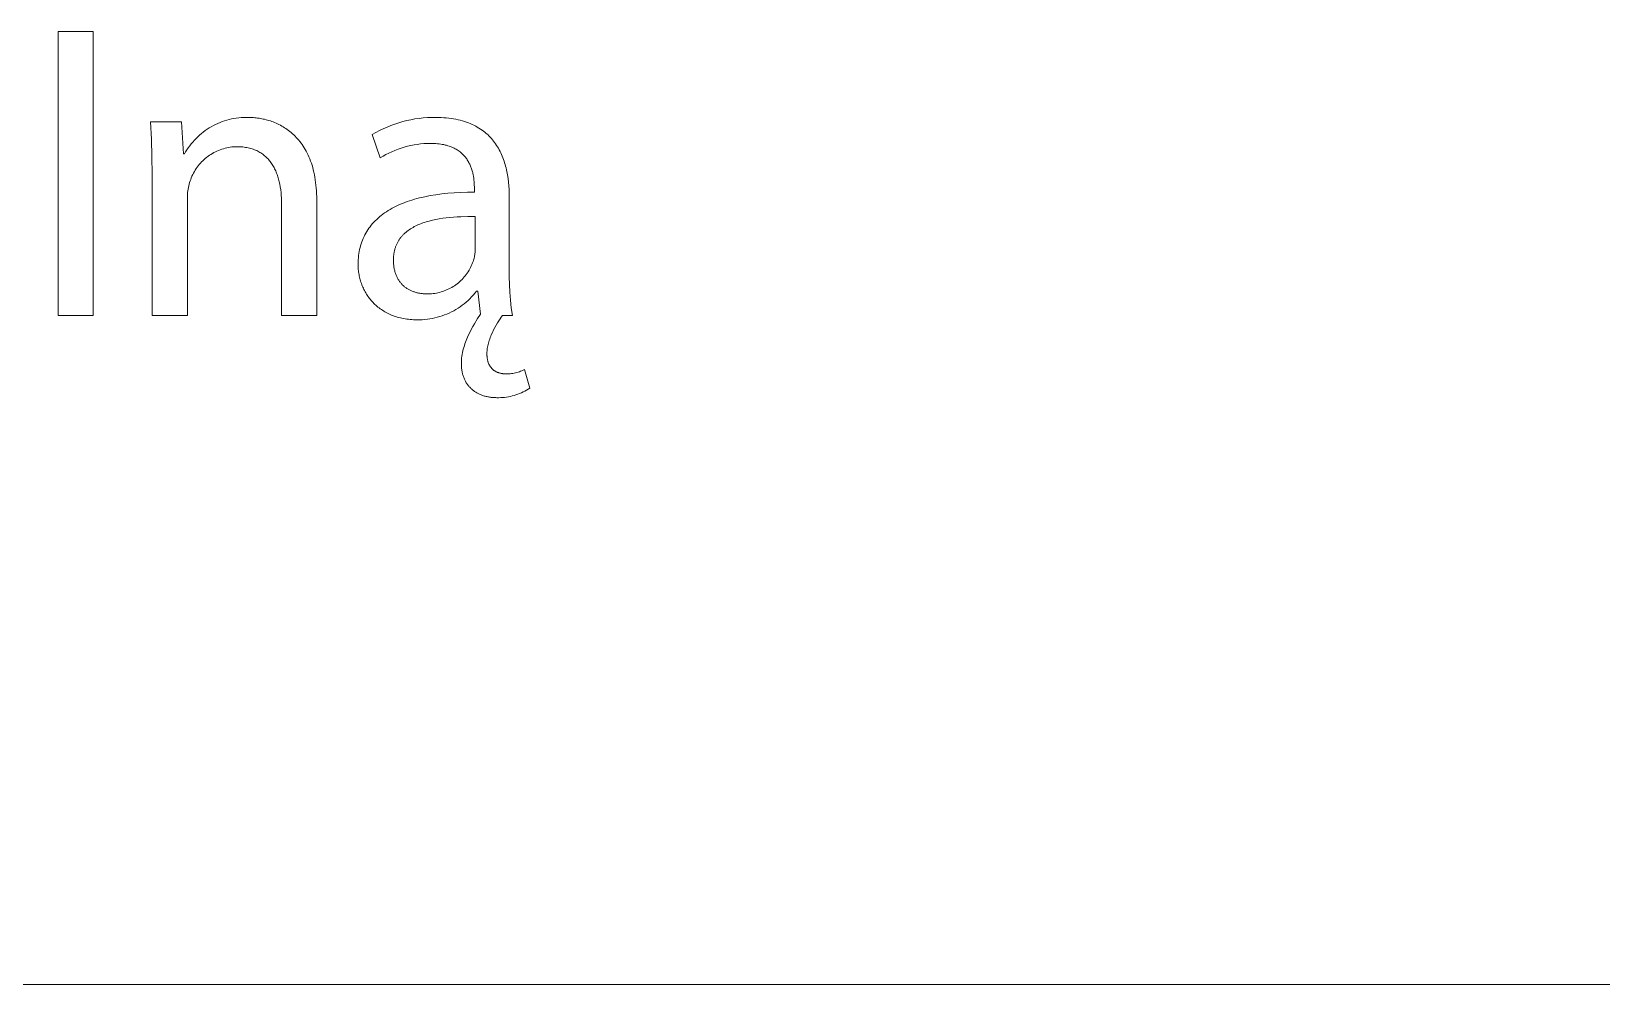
# Model space of a CAD drawing. Header units: millimetres. Extents: x -2163 to 4354, y -841 to 3711.
# Drawn here: x 3811.5 to 4067.9, y -841.3 to -685.8 of the extents above; entities that cross this region are included whole.
import ezdxf

# ---------------------------------------------------------------- set-up
doc = ezdxf.new("R2010")
doc.units = ezdxf.units.MM
doc.header["$MEASUREMENT"] = 0
doc.layers.add('Domyślny', color=7, linetype='Continuous', true_color=0x000000)

msp = doc.modelspace()

# ---------------------------------------------------------------- linework, layer by layer
at = {"layer": 'Domyślny', "color": 18, "lineweight": 15, "true_color": 0x000000}
for p, q in [((3815.9, -685.78), (3821.62, -685.78)), ((3815.9, -732.11), (3815.9, -685.78)), ((3821.62, -685.78), (3821.62, -732.11)), ((3845.39, -699.87), (3845.78, -699.84)), ((3845.78, -699.84), (3846.18, -699.81)), ((3846.18, -699.81), (3846.57, -699.8)), ((3846.57, -699.8), (3846.97, -699.81)), ((3846.97, -699.81), (3847.17, -699.81)), ((3847.17, -699.81), (3847.39, -699.81)), ((3847.39, -699.81), (3847.6, -699.82)), ((3847.6, -699.82), (3847.82, -699.84)), ((3847.82, -699.84), (3848.03, -699.86)), ((3875.52, -699.89), (3876.2, -699.84)), ((3876.2, -699.84), (3876.88, -699.82)), ((3876.88, -699.82), (3877.56, -699.81)), ((3877.56, -699.81), (3878, -699.82)), ((3878, -699.82), (3878.44, -699.83)), ((3878.44, -699.83), (3878.87, -699.86)), ((3831.14, -703.38), (3830.97, -700.52)), ((3830.97, -700.52), (3836.07, -700.52)), ((3836.07, -700.52), (3836.4, -705.75)), ((3839.3, -702.44), (3839.61, -702.2)), ((3839.61, -702.2), (3839.92, -701.96)), ((3839.92, -701.96), (3840.25, -701.74)), ((3840.25, -701.74), (3840.58, -701.53)), ((3840.58, -701.53), (3840.92, -701.33)), ((3840.92, -701.33), (3841.27, -701.14)), ((3841.27, -701.14), (3841.62, -700.96)), ((3841.62, -700.96), (3841.98, -700.79)), ((3841.98, -700.79), (3842.34, -700.64)), ((3842.34, -700.64), (3842.71, -700.5)), ((3842.71, -700.5), (3843.08, -700.37)), ((3843.08, -700.37), (3843.46, -700.25)), ((3843.46, -700.25), (3843.84, -700.15)), ((3843.84, -700.15), (3844.22, -700.06)), ((3844.22, -700.06), (3844.61, -699.99)), ((3844.61, -699.99), (3845, -699.92)), ((3845, -699.92), (3845.39, -699.87)), ((3848.03, -699.86), (3848.26, -699.88)), ((3848.26, -699.88), (3848.48, -699.91)), ((3848.48, -699.91), (3848.71, -699.94)), ((3848.71, -699.94), (3848.93, -699.98)), ((3848.93, -699.98), (3849.16, -700.02)), ((3849.16, -700.02), (3849.39, -700.07)), ((3849.39, -700.07), (3849.62, -700.12)), ((3849.62, -700.12), (3849.86, -700.18)), ((3849.86, -700.18), (3850.09, -700.24)), ((3850.09, -700.24), (3850.33, -700.31)), ((3850.33, -700.31), (3850.56, -700.39)), ((3850.56, -700.39), (3850.79, -700.47)), ((3850.79, -700.47), (3851.03, -700.55)), ((3851.03, -700.55), (3851.26, -700.65)), ((3851.26, -700.65), (3851.5, -700.75)), ((3851.5, -700.75), (3851.73, -700.85)), ((3851.73, -700.85), (3851.96, -700.96)), ((3851.96, -700.96), (3852.19, -701.08)), ((3852.19, -701.08), (3852.42, -701.21)), ((3852.42, -701.21), (3852.65, -701.34)), ((3852.65, -701.34), (3852.88, -701.48)), ((3852.88, -701.48), (3853.1, -701.63)), ((3853.1, -701.63), (3853.32, -701.78)), ((3853.32, -701.78), (3853.54, -701.94)), ((3853.54, -701.94), (3853.76, -702.11)), ((3853.76, -702.11), (3853.98, -702.29)), ((3853.98, -702.29), (3854.19, -702.47)), ((3867.18, -702.61), (3867.77, -702.27)), ((3867.77, -702.27), (3868.37, -701.95)), ((3868.37, -701.95), (3868.98, -701.66)), ((3868.98, -701.66), (3869.61, -701.38)), ((3869.61, -701.38), (3870.24, -701.12)), ((3870.24, -701.12), (3870.87, -700.89)), ((3870.87, -700.89), (3871.52, -700.68)), ((3871.52, -700.68), (3872.17, -700.49)), ((3872.17, -700.49), (3872.83, -700.33)), ((3872.83, -700.33), (3873.5, -700.18)), ((3873.5, -700.18), (3874.17, -700.06)), ((3874.17, -700.06), (3874.84, -699.97)), ((3874.84, -699.97), (3875.52, -699.89)), ((3878.87, -699.86), (3879.28, -699.89)), ((3879.28, -699.89), (3879.69, -699.93)), ((3879.69, -699.93), (3880.08, -699.98)), ((3880.08, -699.98), (3880.47, -700.04)), ((3880.47, -700.04), (3880.84, -700.11)), ((3880.84, -700.11), (3881.21, -700.19)), ((3881.21, -700.19), (3881.57, -700.27)), ((3881.57, -700.27), (3881.91, -700.36)), ((3881.91, -700.36), (3882.25, -700.46)), ((3882.25, -700.46), (3882.58, -700.57)), ((3882.58, -700.57), (3882.9, -700.69)), ((3882.9, -700.69), (3883.2, -700.81)), ((3883.2, -700.81), (3883.5, -700.94)), ((3883.5, -700.94), (3883.8, -701.08)), ((3883.8, -701.08), (3884.08, -701.23)), ((3884.08, -701.23), (3884.35, -701.38)), ((3884.35, -701.38), (3884.62, -701.54)), ((3884.62, -701.54), (3884.87, -701.7)), ((3884.87, -701.7), (3885.12, -701.87)), ((3885.12, -701.87), (3885.36, -702.05)), ((3885.36, -702.05), (3885.6, -702.23)), ((3885.6, -702.23), (3885.82, -702.42)), ((3831.23, -706.24), (3831.14, -703.38)), ((3836.94, -705.08), (3837.16, -704.75)), ((3837.16, -704.75), (3837.39, -704.43)), ((3837.39, -704.43), (3837.63, -704.12)), ((3837.63, -704.12), (3837.89, -703.82)), ((3837.89, -703.82), (3838.15, -703.52)), ((3838.15, -703.52), (3838.42, -703.24)), ((3838.42, -703.24), (3838.7, -702.96)), ((3838.7, -702.96), (3839, -702.7)), ((3839, -702.7), (3839.3, -702.44)), ((3842.89, -704.91), (3842.62, -705)), ((3843.16, -704.84), (3842.89, -704.91)), ((3843.43, -704.77), (3843.16, -704.84)), ((3843.71, -704.72), (3843.43, -704.77)), ((3843.98, -704.67), (3843.71, -704.72)), ((3844.26, -704.63), (3843.98, -704.67)), ((3844.54, -704.61), (3844.26, -704.63)), ((3844.82, -704.59), (3844.54, -704.61)), ((3845.1, -704.58), (3844.82, -704.59)), ((3845.35, -704.58), (3845.1, -704.58)), ((3845.6, -704.59), (3845.35, -704.58)), ((3845.84, -704.61), (3845.6, -704.59)), ((3846.07, -704.63), (3845.84, -704.61)), ((3846.3, -704.66), (3846.07, -704.63)), ((3846.52, -704.69), (3846.3, -704.66)), ((3846.74, -704.73), (3846.52, -704.69)), ((3846.96, -704.77), (3846.74, -704.73)), ((3847.17, -704.82), (3846.96, -704.77)), ((3847.38, -704.88), (3847.17, -704.82)), ((3847.58, -704.94), (3847.38, -704.88)), ((3847.77, -705), (3847.58, -704.94)), ((3854.19, -702.47), (3854.4, -702.66)), ((3854.4, -702.66), (3854.6, -702.86)), ((3854.6, -702.86), (3854.8, -703.07)), ((3854.8, -703.07), (3855, -703.29)), ((3855, -703.29), (3855.19, -703.51)), ((3855.19, -703.51), (3855.38, -703.75)), ((3855.38, -703.75), (3855.57, -703.99)), ((3855.57, -703.99), (3855.75, -704.24)), ((3855.75, -704.24), (3855.92, -704.5)), ((3855.92, -704.5), (3856.09, -704.77)), ((3856.09, -704.77), (3856.26, -705.05)), ((3868.49, -706.41), (3867.18, -702.61)), ((3871.92, -704.82), (3871.4, -704.99)), ((3872.43, -704.66), (3871.92, -704.82)), ((3872.96, -704.52), (3872.43, -704.66)), ((3873.48, -704.4), (3872.96, -704.52)), ((3874.02, -704.29), (3873.48, -704.4)), ((3874.55, -704.21), (3874.02, -704.29)), ((3875.09, -704.14), (3874.55, -704.21)), ((3875.63, -704.09), (3875.09, -704.14)), ((3876.17, -704.06), (3875.63, -704.09)), ((3876.71, -704.04), (3876.17, -704.06)), ((3877.01, -704.05), (3876.71, -704.04)), ((3877.3, -704.06), (3877.01, -704.05)), ((3877.58, -704.08), (3877.3, -704.06)), ((3877.85, -704.1), (3877.58, -704.08)), ((3878.12, -704.13), (3877.85, -704.1)), ((3878.38, -704.16), (3878.12, -704.13)), ((3878.63, -704.2), (3878.38, -704.16)), ((3878.87, -704.25), (3878.63, -704.2)), ((3879.1, -704.31), (3878.87, -704.25)), ((3879.33, -704.36), (3879.1, -704.31)), ((3879.55, -704.43), (3879.33, -704.36)), ((3879.76, -704.5), (3879.55, -704.43)), ((3879.97, -704.57), (3879.76, -704.5)), ((3880.17, -704.65), (3879.97, -704.57)), ((3880.36, -704.73), (3880.17, -704.65)), ((3880.55, -704.82), (3880.36, -704.73)), ((3880.73, -704.91), (3880.55, -704.82)), ((3880.9, -705.01), (3880.73, -704.91)), ((3885.82, -702.42), (3886.04, -702.62)), ((3886.04, -702.62), (3886.25, -702.82)), ((3886.25, -702.82), (3886.45, -703.03)), ((3886.45, -703.03), (3886.64, -703.24)), ((3886.64, -703.24), (3886.83, -703.46)), ((3886.83, -703.46), (3887.01, -703.68)), ((3887.01, -703.68), (3887.18, -703.9)), ((3887.18, -703.9), (3887.34, -704.13)), ((3887.34, -704.13), (3887.5, -704.37)), ((3887.5, -704.37), (3887.65, -704.61)), ((3887.65, -704.61), (3887.79, -704.85)), ((3887.79, -704.85), (3887.93, -705.1)), ((3831.24, -709.09), (3831.23, -706.24)), ((3836.4, -705.75), (3836.53, -705.75)), ((3836.53, -705.75), (3836.73, -705.41)), ((3836.73, -705.41), (3836.94, -705.08)), ((3838.95, -707.49), (3838.78, -707.71)), ((3839.14, -707.28), (3838.95, -707.49)), ((3839.33, -707.07), (3839.14, -707.28)), ((3839.53, -706.88), (3839.33, -707.07)), ((3839.73, -706.68), (3839.53, -706.88)), ((3839.94, -706.5), (3839.73, -706.68)), ((3840.16, -706.32), (3839.94, -706.5)), ((3840.39, -706.15), (3840.16, -706.32)), ((3840.61, -705.99), (3840.39, -706.15)), ((3840.85, -705.84), (3840.61, -705.99)), ((3841.09, -705.69), (3840.85, -705.84)), ((3841.33, -705.55), (3841.09, -705.69)), ((3841.58, -705.43), (3841.33, -705.55)), ((3841.84, -705.31), (3841.58, -705.43)), ((3842.09, -705.19), (3841.84, -705.31)), ((3842.36, -705.09), (3842.09, -705.19)), ((3842.62, -705), (3842.36, -705.09)), ((3847.96, -705.08), (3847.77, -705)), ((3848.15, -705.15), (3847.96, -705.08)), ((3848.33, -705.23), (3848.15, -705.15)), ((3848.51, -705.32), (3848.33, -705.23)), ((3848.68, -705.41), (3848.51, -705.32)), ((3848.85, -705.51), (3848.68, -705.41)), ((3849.02, -705.61), (3848.85, -705.51)), ((3849.18, -705.72), (3849.02, -705.61)), ((3849.33, -705.83), (3849.18, -705.72)), ((3849.48, -705.94), (3849.33, -705.83)), ((3849.63, -706.06), (3849.48, -705.94)), ((3849.77, -706.19), (3849.63, -706.06)), ((3849.91, -706.32), (3849.77, -706.19)), ((3850.05, -706.45), (3849.91, -706.32)), ((3850.18, -706.59), (3850.05, -706.45)), ((3850.3, -706.73), (3850.18, -706.59)), ((3850.42, -706.87), (3850.3, -706.73)), ((3850.54, -707.02), (3850.42, -706.87)), ((3850.66, -707.18), (3850.54, -707.02)), ((3850.77, -707.33), (3850.66, -707.18)), ((3850.87, -707.49), (3850.77, -707.33)), ((3850.97, -707.66), (3850.87, -707.49)), ((3856.26, -705.05), (3856.42, -705.34)), ((3856.42, -705.34), (3856.57, -705.63)), ((3856.57, -705.63), (3856.72, -705.94)), ((3856.72, -705.94), (3856.86, -706.26)), ((3856.86, -706.26), (3856.99, -706.58)), ((3856.99, -706.58), (3857.12, -706.92)), ((3857.12, -706.92), (3857.25, -707.26)), ((3857.25, -707.26), (3857.36, -707.62)), ((3868.95, -706.13), (3868.49, -706.41)), ((3869.42, -705.87), (3868.95, -706.13)), ((3869.91, -705.63), (3869.42, -705.87)), ((3870.4, -705.4), (3869.91, -705.63)), ((3870.9, -705.19), (3870.4, -705.4)), ((3871.4, -704.99), (3870.9, -705.19)), ((3881.07, -705.11), (3880.9, -705.01)), ((3881.23, -705.22), (3881.07, -705.11)), ((3881.38, -705.32), (3881.23, -705.22)), ((3881.53, -705.44), (3881.38, -705.32)), ((3881.67, -705.55), (3881.53, -705.44)), ((3881.81, -705.67), (3881.67, -705.55)), ((3881.94, -705.79), (3881.81, -705.67)), ((3882.06, -705.92), (3881.94, -705.79)), ((3882.18, -706.05), (3882.06, -705.92)), ((3882.3, -706.18), (3882.18, -706.05)), ((3882.41, -706.31), (3882.3, -706.18)), ((3882.51, -706.45), (3882.41, -706.31)), ((3882.61, -706.58), (3882.51, -706.45)), ((3882.71, -706.72), (3882.61, -706.58)), ((3882.8, -706.87), (3882.71, -706.72)), ((3882.88, -707.01), (3882.8, -706.87)), ((3882.96, -707.16), (3882.88, -707.01)), ((3883.04, -707.3), (3882.96, -707.16)), ((3883.11, -707.45), (3883.04, -707.3)), ((3883.18, -707.6), (3883.11, -707.45)), ((3887.93, -705.1), (3888.06, -705.35)), ((3888.06, -705.35), (3888.19, -705.61)), ((3888.19, -705.61), (3888.31, -705.87)), ((3888.31, -705.87), (3888.42, -706.13)), ((3888.42, -706.13), (3888.52, -706.4)), ((3888.52, -706.4), (3888.62, -706.67)), ((3888.62, -706.67), (3888.72, -706.94)), ((3888.72, -706.94), (3888.81, -707.21)), ((3888.81, -707.21), (3888.89, -707.49)), ((3888.89, -707.49), (3888.97, -707.77)), ((3831.24, -732.12), (3831.24, -709.09)), ((3837.55, -709.91), (3837.46, -710.17)), ((3837.65, -709.65), (3837.55, -709.91)), ((3837.76, -709.39), (3837.65, -709.65)), ((3837.88, -709.13), (3837.76, -709.39)), ((3838.01, -708.88), (3837.88, -709.13)), ((3838.15, -708.64), (3838.01, -708.88)), ((3838.29, -708.4), (3838.15, -708.64)), ((3838.45, -708.16), (3838.29, -708.4)), ((3838.61, -707.93), (3838.45, -708.16)), ((3838.78, -707.71), (3838.61, -707.93)), ((3851.07, -707.83), (3850.97, -707.66)), ((3851.17, -708), (3851.07, -707.83)), ((3851.26, -708.17), (3851.17, -708)), ((3851.34, -708.35), (3851.26, -708.17)), ((3851.43, -708.53), (3851.34, -708.35)), ((3851.5, -708.72), (3851.43, -708.53)), ((3851.58, -708.91), (3851.5, -708.72)), ((3851.65, -709.1), (3851.58, -708.91)), ((3851.72, -709.29), (3851.65, -709.1)), ((3851.79, -709.49), (3851.72, -709.29)), ((3851.85, -709.69), (3851.79, -709.49)), ((3851.9, -709.89), (3851.85, -709.69)), ((3851.96, -710.09), (3851.9, -709.89)), ((3852.01, -710.3), (3851.96, -710.09)), ((3857.36, -707.62), (3857.47, -707.99)), ((3857.47, -707.99), (3857.57, -708.36)), ((3857.57, -708.36), (3857.66, -708.75)), ((3857.66, -708.75), (3857.75, -709.15)), ((3857.75, -709.15), (3857.82, -709.56)), ((3857.82, -709.56), (3857.89, -709.98)), ((3857.89, -709.98), (3857.95, -710.41)), ((3883.24, -707.75), (3883.18, -707.6)), ((3883.3, -707.9), (3883.24, -707.75)), ((3883.36, -708.05), (3883.3, -707.9)), ((3883.41, -708.2), (3883.36, -708.05)), ((3883.46, -708.36), (3883.41, -708.2)), ((3883.51, -708.51), (3883.46, -708.36)), ((3883.55, -708.66), (3883.51, -708.51)), ((3883.59, -708.81), (3883.55, -708.66)), ((3883.62, -708.96), (3883.59, -708.81)), ((3883.66, -709.12), (3883.62, -708.96)), ((3883.72, -709.42), (3883.66, -709.12)), ((3883.76, -709.72), (3883.72, -709.42)), ((3883.8, -710.01), (3883.76, -709.72)), ((3883.83, -710.3), (3883.8, -710.01)), ((3888.97, -707.77), (3889.04, -708.05)), ((3889.04, -708.05), (3889.11, -708.34)), ((3889.11, -708.34), (3889.17, -708.62)), ((3889.17, -708.62), (3889.22, -708.91)), ((3889.22, -708.91), (3889.28, -709.2)), ((3889.28, -709.2), (3889.37, -709.78)), ((3889.37, -709.78), (3889.44, -710.37)), ((3837.03, -712.31), (3837.01, -712.59)), ((3837.01, -712.59), (3837.01, -712.86)), ((3837.05, -712.04), (3837.03, -712.31)), ((3837.08, -711.77), (3837.05, -712.04)), ((3837.12, -711.5), (3837.08, -711.77)), ((3837.17, -711.23), (3837.12, -711.5)), ((3837.23, -710.97), (3837.17, -711.23)), ((3837.3, -710.7), (3837.23, -710.97)), ((3837.38, -710.44), (3837.3, -710.7)), ((3837.46, -710.17), (3837.38, -710.44)), ((3852.1, -710.72), (3852.01, -710.3)), ((3852.18, -711.16), (3852.1, -710.72)), ((3852.25, -711.6), (3852.18, -711.16)), ((3852.3, -712.05), (3852.25, -711.6)), ((3852.34, -712.5), (3852.3, -712.05)), ((3852.37, -712.97), (3852.34, -712.5)), ((3857.95, -710.41), (3858, -710.85)), ((3858, -710.85), (3858.04, -711.31)), ((3858.04, -711.31), (3858.08, -711.77)), ((3858.08, -711.77), (3858.1, -712.25)), ((3858.1, -712.25), (3858.12, -712.74)), ((3875.77, -712.74), (3876.67, -712.57)), ((3876.67, -712.57), (3877.6, -712.42)), ((3877.6, -712.42), (3878.56, -712.29)), ((3878.56, -712.29), (3879.56, -712.18)), ((3879.56, -712.18), (3880.59, -712.1)), ((3880.59, -712.1), (3881.65, -712.05)), ((3881.65, -712.05), (3882.74, -712.01)), ((3882.74, -712.01), (3883.87, -712.01)), ((3883.85, -710.58), (3883.83, -710.3)), ((3883.86, -710.85), (3883.85, -710.58)), ((3883.87, -711.11), (3883.86, -710.85)), ((3883.87, -711.36), (3883.87, -711.11)), ((3883.87, -712.01), (3883.87, -711.36)), ((3889.44, -710.37), (3889.49, -710.96)), ((3889.49, -710.96), (3889.53, -711.56)), ((3889.53, -711.56), (3889.55, -712.15)), ((3889.55, -712.15), (3889.56, -712.75)), ((3837.01, -712.86), (3837.01, -713.13)), ((3837.01, -713.13), (3837.01, -732.12)), ((3852.39, -713.44), (3852.37, -712.97)), ((3852.39, -713.91), (3852.39, -713.44)), ((3852.39, -732.12), (3852.39, -713.91)), ((3858.12, -712.74), (3858.12, -713.24)), ((3858.12, -713.24), (3858.12, -732.12)), ((3869.22, -715.38), (3869.51, -715.19)), ((3869.51, -715.19), (3869.81, -715)), ((3869.81, -715), (3870.12, -714.81)), ((3870.12, -714.81), (3870.43, -714.64)), ((3870.43, -714.64), (3870.76, -714.46)), ((3870.76, -714.46), (3871.09, -714.3)), ((3871.09, -714.3), (3871.43, -714.14)), ((3871.43, -714.14), (3871.79, -713.98)), ((3871.79, -713.98), (3872.14, -713.83)), ((3872.14, -713.83), (3872.51, -713.69)), ((3872.51, -713.69), (3872.89, -713.55)), ((3872.89, -713.55), (3873.28, -713.42)), ((3873.28, -713.42), (3873.67, -713.29)), ((3873.67, -713.29), (3874.07, -713.17)), ((3874.07, -713.17), (3874.48, -713.05)), ((3874.48, -713.05), (3874.9, -712.94)), ((3874.9, -712.94), (3875.77, -712.74)), ((3889.56, -712.75), (3889.56, -724.55)), ((3866.65, -717.89), (3866.83, -717.64)), ((3866.83, -717.64), (3867.03, -717.39)), ((3867.03, -717.39), (3867.24, -717.14)), ((3867.24, -717.14), (3867.46, -716.9)), ((3867.46, -716.9), (3867.68, -716.67)), ((3867.68, -716.67), (3867.92, -716.44)), ((3867.92, -716.44), (3868.16, -716.22)), ((3868.16, -716.22), (3868.41, -716)), ((3868.41, -716), (3868.67, -715.79)), ((3868.67, -715.79), (3868.94, -715.58)), ((3868.94, -715.58), (3869.22, -715.38)), ((3873.85, -717.75), (3873.64, -717.87)), ((3874.06, -717.63), (3873.85, -717.75)), ((3874.29, -717.52), (3874.06, -717.63)), ((3874.51, -717.41), (3874.29, -717.52)), ((3874.75, -717.3), (3874.51, -717.41)), ((3874.98, -717.21), (3874.75, -717.3)), ((3875.23, -717.11), (3874.98, -717.21)), ((3875.47, -717.02), (3875.23, -717.11)), ((3875.72, -716.94), (3875.47, -717.02)), ((3875.98, -716.86), (3875.72, -716.94)), ((3876.24, -716.78), (3875.98, -716.86)), ((3876.5, -716.71), (3876.24, -716.78)), ((3877.03, -716.58), (3876.5, -716.71)), ((3877.58, -716.46), (3877.03, -716.58)), ((3878.14, -716.36), (3877.58, -716.46)), ((3878.7, -716.27), (3878.14, -716.36)), ((3879.28, -716.19), (3878.7, -716.27)), ((3879.86, -716.13), (3879.28, -716.19)), ((3880.45, -716.08), (3879.86, -716.13)), ((3881.04, -716.05), (3880.45, -716.08)), ((3881.63, -716.02), (3881.04, -716.05)), ((3882.82, -715.99), (3881.63, -716.02)), ((3884, -716), (3882.82, -715.99)), ((3884, -721.47), (3884, -716)), ((3865.38, -720.43), (3865.48, -720.13)), ((3865.48, -720.13), (3865.59, -719.83)), ((3865.59, -719.83), (3865.71, -719.54)), ((3865.71, -719.54), (3865.85, -719.25)), ((3865.85, -719.25), (3865.99, -718.97)), ((3865.99, -718.97), (3866.14, -718.69)), ((3866.14, -718.69), (3866.3, -718.42)), ((3866.3, -718.42), (3866.47, -718.15)), ((3866.47, -718.15), (3866.65, -717.89)), ((3871.3, -720.26), (3871.24, -720.37)), ((3871.35, -720.16), (3871.3, -720.26)), ((3871.41, -720.06), (3871.35, -720.16)), ((3871.47, -719.96), (3871.41, -720.06)), ((3871.53, -719.86), (3871.47, -719.96)), ((3871.59, -719.76), (3871.53, -719.86)), ((3871.66, -719.67), (3871.59, -719.76)), ((3871.72, -719.57), (3871.66, -719.67)), ((3871.79, -719.48), (3871.72, -719.57)), ((3871.86, -719.39), (3871.79, -719.48)), ((3871.93, -719.3), (3871.86, -719.39)), ((3872.01, -719.21), (3871.93, -719.3)), ((3872.08, -719.12), (3872.01, -719.21)), ((3872.16, -719.04), (3872.08, -719.12)), ((3872.24, -718.96), (3872.16, -719.04)), ((3872.32, -718.87), (3872.24, -718.96)), ((3872.41, -718.79), (3872.32, -718.87)), ((3872.49, -718.71), (3872.41, -718.79)), ((3872.58, -718.64), (3872.49, -718.71)), ((3872.67, -718.56), (3872.58, -718.64)), ((3872.76, -718.48), (3872.67, -718.56)), ((3872.85, -718.41), (3872.76, -718.48)), ((3873.04, -718.27), (3872.85, -718.41)), ((3873.23, -718.13), (3873.04, -718.27)), ((3873.43, -718), (3873.23, -718.13)), ((3873.64, -717.87), (3873.43, -718)), ((3864.9, -723.04), (3864.93, -722.7)), ((3864.93, -722.7), (3864.96, -722.36)), ((3864.96, -722.36), (3865.01, -722.03)), ((3865.01, -722.03), (3865.06, -721.7)), ((3865.06, -721.7), (3865.13, -721.37)), ((3865.13, -721.37), (3865.2, -721.05)), ((3865.2, -721.05), (3865.28, -720.74)), ((3865.28, -720.74), (3865.38, -720.43)), ((3870.67, -722.68), (3870.66, -722.81)), ((3870.66, -722.81), (3870.66, -722.95)), ((3870.68, -722.54), (3870.67, -722.68)), ((3870.69, -722.4), (3870.68, -722.54)), ((3870.7, -722.27), (3870.69, -722.4)), ((3870.72, -722.14), (3870.7, -722.27)), ((3870.74, -722.01), (3870.72, -722.14)), ((3870.76, -721.88), (3870.74, -722.01)), ((3870.78, -721.75), (3870.76, -721.88)), ((3870.81, -721.63), (3870.78, -721.75)), ((3870.84, -721.51), (3870.81, -721.63)), ((3870.87, -721.38), (3870.84, -721.51)), ((3870.9, -721.26), (3870.87, -721.38)), ((3870.93, -721.15), (3870.9, -721.26)), ((3870.97, -721.03), (3870.93, -721.15)), ((3871.01, -720.92), (3870.97, -721.03)), ((3871.05, -720.8), (3871.01, -720.92)), ((3871.1, -720.69), (3871.05, -720.8)), ((3871.14, -720.58), (3871.1, -720.69)), ((3871.19, -720.47), (3871.14, -720.58)), ((3871.24, -720.37), (3871.19, -720.47)), ((3883.79, -722.94), (3883.83, -722.76)), ((3883.83, -722.76), (3883.87, -722.58)), ((3883.87, -722.58), (3883.91, -722.39)), ((3883.91, -722.39), (3883.94, -722.21)), ((3883.94, -722.21), (3883.96, -722.03)), ((3883.96, -722.03), (3883.98, -721.84)), ((3883.98, -721.84), (3883.99, -721.66)), ((3883.99, -721.66), (3884, -721.47)), ((3864.88, -723.75), (3864.89, -723.39)), ((3864.89, -723.96), (3864.88, -723.75)), ((3864.89, -723.39), (3864.9, -723.04)), ((3864.89, -724.18), (3864.89, -723.96)), ((3864.9, -724.39), (3864.89, -724.18)), ((3864.92, -724.6), (3864.9, -724.39)), ((3864.94, -724.82), (3864.92, -724.6)), ((3864.97, -725.03), (3864.94, -724.82)), ((3865, -725.24), (3864.97, -725.03)), ((3865.04, -725.45), (3865, -725.24)), ((3865.08, -725.66), (3865.04, -725.45)), ((3870.66, -722.95), (3870.66, -723.1)), ((3870.66, -723.1), (3870.66, -723.27)), ((3870.66, -723.27), (3870.66, -723.44)), ((3870.66, -723.44), (3870.67, -723.61)), ((3870.67, -723.61), (3870.68, -723.77)), ((3870.68, -723.77), (3870.7, -723.93)), ((3870.7, -723.93), (3870.72, -724.09)), ((3870.72, -724.09), (3870.74, -724.25)), ((3870.74, -724.25), (3870.77, -724.4)), ((3870.77, -724.4), (3870.8, -724.55)), ((3870.8, -724.55), (3870.83, -724.7)), ((3870.83, -724.7), (3870.86, -724.84)), ((3870.86, -724.84), (3870.9, -724.98)), ((3870.9, -724.98), (3870.94, -725.12)), ((3870.94, -725.12), (3870.99, -725.26)), ((3870.99, -725.26), (3871.03, -725.39)), ((3871.03, -725.39), (3871.08, -725.52)), ((3882.39, -725.63), (3882.55, -725.42)), ((3882.55, -725.42), (3882.71, -725.2)), ((3882.71, -725.2), (3882.86, -724.98)), ((3882.86, -724.98), (3883, -724.75)), ((3883, -724.75), (3883.13, -724.52)), ((3883.13, -724.52), (3883.26, -724.28)), ((3883.26, -724.28), (3883.37, -724.04)), ((3883.37, -724.04), (3883.48, -723.79)), ((3883.48, -723.79), (3883.58, -723.54)), ((3883.58, -723.54), (3883.68, -723.29)), ((3883.68, -723.29), (3883.73, -723.12)), ((3883.73, -723.12), (3883.79, -722.94)), ((3889.56, -724.55), (3889.55, -725.81)), ((3865.12, -725.87), (3865.08, -725.66)), ((3865.17, -726.08), (3865.12, -725.87)), ((3865.23, -726.29), (3865.17, -726.08)), ((3865.29, -726.49), (3865.23, -726.29)), ((3865.35, -726.69), (3865.29, -726.49)), ((3865.42, -726.9), (3865.35, -726.69)), ((3865.49, -727.1), (3865.42, -726.9)), ((3865.57, -727.3), (3865.49, -727.1)), ((3865.66, -727.49), (3865.57, -727.3)), ((3865.74, -727.69), (3865.66, -727.49)), ((3865.84, -727.88), (3865.74, -727.69)), ((3865.94, -728.07), (3865.84, -727.88)), ((3871.08, -725.52), (3871.14, -725.65)), ((3871.14, -725.65), (3871.19, -725.77)), ((3871.19, -725.77), (3871.25, -725.9)), ((3871.25, -725.9), (3871.31, -726.01)), ((3871.31, -726.01), (3871.38, -726.13)), ((3871.38, -726.13), (3871.45, -726.25)), ((3871.45, -726.25), (3871.51, -726.36)), ((3871.51, -726.36), (3871.59, -726.47)), ((3871.59, -726.47), (3871.66, -726.57)), ((3871.66, -726.57), (3871.74, -726.67)), ((3871.74, -726.67), (3871.82, -726.77)), ((3871.82, -726.77), (3871.9, -726.87)), ((3871.9, -726.87), (3871.98, -726.97)), ((3871.98, -726.97), (3872.07, -727.06)), ((3872.07, -727.06), (3872.16, -727.15)), ((3872.16, -727.15), (3872.25, -727.23)), ((3872.25, -727.23), (3872.34, -727.32)), ((3872.34, -727.32), (3872.44, -727.4)), ((3872.44, -727.4), (3872.54, -727.48)), ((3872.54, -727.48), (3872.64, -727.55)), ((3872.64, -727.55), (3872.74, -727.63)), ((3872.74, -727.63), (3872.84, -727.7)), ((3872.84, -727.7), (3872.94, -727.76)), ((3872.94, -727.76), (3873.05, -727.83)), ((3873.05, -727.83), (3873.16, -727.89)), ((3873.16, -727.89), (3873.27, -727.95)), ((3873.27, -727.95), (3873.38, -728.01)), ((3873.38, -728.01), (3873.5, -728.06)), ((3878.95, -728.11), (3879.2, -728.01)), ((3879.2, -728.01), (3879.45, -727.91)), ((3879.45, -727.91), (3879.69, -727.79)), ((3879.69, -727.79), (3879.93, -727.67)), ((3879.93, -727.67), (3880.17, -727.54)), ((3880.17, -727.54), (3880.4, -727.41)), ((3880.4, -727.41), (3880.62, -727.26)), ((3880.62, -727.26), (3880.84, -727.11)), ((3880.84, -727.11), (3881.06, -726.95)), ((3881.06, -726.95), (3881.27, -726.78)), ((3881.27, -726.78), (3881.47, -726.6)), ((3881.47, -726.6), (3881.67, -726.42)), ((3881.67, -726.42), (3881.86, -726.23)), ((3881.86, -726.23), (3882.04, -726.04)), ((3882.04, -726.04), (3882.22, -725.84)), ((3882.22, -725.84), (3882.39, -725.63)), ((3889.55, -725.81), (3889.58, -727.08)), ((3889.58, -727.08), (3889.65, -728.34)), ((3866.04, -728.26), (3865.94, -728.07)), ((3866.14, -728.45), (3866.04, -728.26)), ((3866.26, -728.63), (3866.14, -728.45)), ((3866.37, -728.81), (3866.26, -728.63)), ((3866.49, -728.99), (3866.37, -728.81)), ((3866.62, -729.17), (3866.49, -728.99)), ((3866.75, -729.34), (3866.62, -729.17)), ((3866.89, -729.51), (3866.75, -729.34)), ((3867.03, -729.68), (3866.89, -729.51)), ((3867.17, -729.84), (3867.03, -729.68)), ((3867.32, -730), (3867.17, -729.84)), ((3867.47, -730.16), (3867.32, -730)), ((3867.63, -730.31), (3867.47, -730.16)), ((3867.79, -730.46), (3867.63, -730.31)), ((3867.96, -730.61), (3867.79, -730.46)), ((3868.13, -730.75), (3867.96, -730.61)), ((3873.5, -728.06), (3873.61, -728.11)), ((3873.61, -728.11), (3873.73, -728.16)), ((3873.73, -728.16), (3873.85, -728.21)), ((3873.85, -728.21), (3873.97, -728.25)), ((3873.97, -728.25), (3874.09, -728.29)), ((3874.09, -728.29), (3874.21, -728.33)), ((3874.21, -728.33), (3874.34, -728.37)), ((3874.34, -728.37), (3874.46, -728.4)), ((3874.46, -728.4), (3874.59, -728.43)), ((3874.59, -728.43), (3874.72, -728.46)), ((3874.72, -728.46), (3874.85, -728.48)), ((3874.85, -728.48), (3874.98, -728.5)), ((3874.98, -728.5), (3875.11, -728.52)), ((3875.11, -728.52), (3875.24, -728.54)), ((3875.24, -728.54), (3875.38, -728.55)), ((3875.38, -728.55), (3875.51, -728.57)), ((3875.51, -728.57), (3875.65, -728.58)), ((3875.65, -728.58), (3875.78, -728.58)), ((3875.78, -728.58), (3875.92, -728.59)), ((3875.92, -728.59), (3876.06, -728.59)), ((3876.06, -728.59), (3876.33, -728.59)), ((3876.33, -728.59), (3876.59, -728.58)), ((3876.59, -728.58), (3876.86, -728.57)), ((3876.86, -728.57), (3877.13, -728.54)), ((3877.13, -728.54), (3877.4, -728.51)), ((3877.4, -728.51), (3877.66, -728.46)), ((3877.66, -728.46), (3877.92, -728.41)), ((3877.92, -728.41), (3878.18, -728.35)), ((3878.18, -728.35), (3878.44, -728.28)), ((3878.44, -728.28), (3878.7, -728.2)), ((3878.7, -728.2), (3878.95, -728.11)), ((3881.88, -730.46), (3881.54, -730.7)), ((3882.21, -730.2), (3881.88, -730.46)), ((3882.52, -729.94), (3882.21, -730.2)), ((3882.83, -729.66), (3882.52, -729.94)), ((3883.13, -729.38), (3882.83, -729.66)), ((3883.42, -729.08), (3883.13, -729.38)), ((3883.7, -728.77), (3883.42, -729.08)), ((3883.96, -728.46), (3883.7, -728.77)), ((3884.22, -728.13), (3883.96, -728.46)), ((3884.41, -728.13), (3884.22, -728.13)), ((3884.85, -731.91), (3884.41, -728.13)), ((3889.65, -728.34), (3889.75, -729.6)), ((3889.75, -729.6), (3889.9, -730.85)), ((3821.62, -732.11), (3815.9, -732.11)), ((3837.01, -732.12), (3831.24, -732.12)), ((3858.12, -732.12), (3852.39, -732.12)), ((3868.31, -730.89), (3868.13, -730.75)), ((3868.49, -731.03), (3868.31, -730.89)), ((3868.68, -731.16), (3868.49, -731.03)), ((3868.87, -731.28), (3868.68, -731.16)), ((3869.07, -731.41), (3868.87, -731.28)), ((3869.27, -731.52), (3869.07, -731.41)), ((3869.47, -731.64), (3869.27, -731.52)), ((3869.68, -731.75), (3869.47, -731.64)), ((3869.9, -731.85), (3869.68, -731.75)), ((3870.12, -731.95), (3869.9, -731.85)), ((3870.34, -732.05), (3870.12, -731.95)), ((3870.57, -732.14), (3870.34, -732.05)), ((3870.8, -732.22), (3870.57, -732.14)), ((3871.04, -732.3), (3870.8, -732.22)), ((3871.28, -732.37), (3871.04, -732.3)), ((3871.53, -732.44), (3871.28, -732.37)), ((3871.78, -732.51), (3871.53, -732.44)), ((3872.03, -732.56), (3871.78, -732.51)), ((3872.29, -732.62), (3872.03, -732.56)), ((3872.56, -732.66), (3872.29, -732.62)), ((3872.83, -732.7), (3872.56, -732.66)), ((3873.1, -732.74), (3872.83, -732.7)), ((3873.38, -732.77), (3873.1, -732.74)), ((3873.66, -732.79), (3873.38, -732.77)), ((3873.95, -732.81), (3873.66, -732.79)), ((3874.24, -732.82), (3873.95, -732.81)), ((3874.54, -732.82), (3874.24, -732.82)), ((3874.95, -732.82), (3874.54, -732.82)), ((3875.37, -732.81), (3874.95, -732.82)), ((3875.78, -732.78), (3875.37, -732.81)), ((3876.19, -732.74), (3875.78, -732.78)), ((3876.6, -732.68), (3876.19, -732.74)), ((3877.01, -732.61), (3876.6, -732.68)), ((3877.41, -732.52), (3877.01, -732.61)), ((3877.81, -732.42), (3877.41, -732.52)), ((3878.21, -732.31), (3877.81, -732.42)), ((3878.6, -732.19), (3878.21, -732.31)), ((3878.99, -732.04), (3878.6, -732.19)), ((3879.38, -731.89), (3878.99, -732.04)), ((3879.75, -731.72), (3879.38, -731.89)), ((3880.13, -731.54), (3879.75, -731.72)), ((3880.49, -731.35), (3880.13, -731.54)), ((3880.85, -731.15), (3880.49, -731.35)), ((3881.2, -730.93), (3880.85, -731.15)), ((3881.54, -730.7), (3881.2, -730.93)), ((3883.87, -733.48), (3884.38, -732.64)), ((3884.38, -732.64), (3884.85, -731.91)), ((3887.85, -732.98), (3887.64, -733.32)), ((3888.06, -732.66), (3887.85, -732.98)), ((3888.26, -732.37), (3888.06, -732.66)), ((3888.45, -732.1), (3888.26, -732.37)), ((3890.08, -732.1), (3888.45, -732.1)), ((3889.9, -730.85), (3890.08, -732.1)), ((3882.63, -735.93), (3882.74, -735.67)), ((3882.74, -735.67), (3882.86, -735.41)), ((3882.86, -735.41), (3883.1, -734.9)), ((3883.1, -734.9), (3883.35, -734.4)), ((3883.35, -734.4), (3883.61, -733.93)), ((3883.61, -733.93), (3883.87, -733.48)), ((3886.46, -735.74), (3886.38, -735.96)), ((3886.54, -735.52), (3886.46, -735.74)), ((3886.63, -735.3), (3886.54, -735.52)), ((3886.81, -734.88), (3886.63, -735.3)), ((3887.01, -734.47), (3886.81, -734.88)), ((3887.22, -734.07), (3887.01, -734.47)), ((3887.43, -733.68), (3887.22, -734.07)), ((3887.64, -733.32), (3887.43, -733.68)), ((3881.88, -738.48), (3881.93, -738.18)), ((3881.93, -738.18), (3881.99, -737.89)), ((3881.99, -737.89), (3882.06, -737.6)), ((3882.06, -737.6), (3882.14, -737.32)), ((3882.14, -737.32), (3882.23, -737.03)), ((3882.23, -737.03), (3882.32, -736.75)), ((3882.32, -736.75), (3882.42, -736.48)), ((3882.42, -736.48), (3882.52, -736.2)), ((3882.52, -736.2), (3882.63, -735.93)), ((3885.92, -738.05), (3885.91, -738.16)), ((3885.91, -738.16), (3885.91, -738.27)), ((3885.91, -738.27), (3885.91, -738.37)), ((3885.93, -737.94), (3885.92, -738.05)), ((3885.94, -737.83), (3885.93, -737.94)), ((3885.95, -737.72), (3885.94, -737.83)), ((3885.98, -737.5), (3885.95, -737.72)), ((3886.02, -737.28), (3885.98, -737.5)), ((3886.06, -737.06), (3886.02, -737.28)), ((3886.11, -736.84), (3886.06, -737.06)), ((3886.17, -736.62), (3886.11, -736.84)), ((3886.23, -736.4), (3886.17, -736.62)), ((3886.3, -736.18), (3886.23, -736.4)), ((3886.38, -735.96), (3886.3, -736.18)), ((3881.74, -739.98), (3881.75, -739.83)), ((3881.75, -740.15), (3881.74, -739.98)), ((3881.75, -739.68), (3881.76, -739.52)), ((3881.75, -739.83), (3881.75, -739.68)), ((3881.75, -740.31), (3881.75, -740.15)), ((3881.76, -740.48), (3881.75, -740.31)), ((3881.76, -739.52), (3881.77, -739.37)), ((3881.77, -740.64), (3881.76, -740.48)), ((3881.77, -739.37), (3881.79, -739.07)), ((3881.79, -740.79), (3881.77, -740.64)), ((3881.79, -739.07), (3881.83, -738.77)), ((3881.81, -740.95), (3881.79, -740.79)), ((3881.83, -738.77), (3881.88, -738.48)), ((3885.91, -738.37), (3885.91, -738.48)), ((3885.91, -738.48), (3885.91, -738.58)), ((3885.91, -738.58), (3885.92, -738.68)), ((3885.92, -738.68), (3885.93, -738.78)), ((3885.93, -738.78), (3885.93, -738.87)), ((3885.93, -738.87), (3885.94, -738.97)), ((3885.94, -738.97), (3885.96, -739.06)), ((3885.96, -739.06), (3885.97, -739.15)), ((3885.97, -739.15), (3885.99, -739.24)), ((3885.99, -739.24), (3886, -739.33)), ((3886, -739.33), (3886.02, -739.41)), ((3886.02, -739.41), (3886.04, -739.5)), ((3886.04, -739.5), (3886.06, -739.58)), ((3886.06, -739.58), (3886.09, -739.66)), ((3886.09, -739.66), (3886.11, -739.74)), ((3886.11, -739.74), (3886.14, -739.82)), ((3886.14, -739.82), (3886.17, -739.9)), ((3886.17, -739.9), (3886.2, -739.97)), ((3886.2, -739.97), (3886.23, -740.04)), ((3886.23, -740.04), (3886.27, -740.11)), ((3886.27, -740.11), (3886.3, -740.18)), ((3886.3, -740.18), (3886.34, -740.25)), ((3886.34, -740.25), (3886.38, -740.32)), ((3886.38, -740.32), (3886.42, -740.38)), ((3886.42, -740.38), (3886.46, -740.45)), ((3886.46, -740.45), (3886.5, -740.51)), ((3886.5, -740.51), (3886.55, -740.57)), ((3886.55, -740.57), (3886.59, -740.63)), ((3886.59, -740.63), (3886.64, -740.68)), ((3886.64, -740.68), (3886.69, -740.74)), ((3886.69, -740.74), (3886.74, -740.79)), ((3886.74, -740.79), (3886.79, -740.84)), ((3886.79, -740.84), (3886.84, -740.89)), ((3881.83, -741.1), (3881.81, -740.95)), ((3881.86, -741.25), (3881.83, -741.1)), ((3881.89, -741.4), (3881.86, -741.25)), ((3881.92, -741.55), (3881.89, -741.4)), ((3881.95, -741.69), (3881.92, -741.55)), ((3881.99, -741.83), (3881.95, -741.69)), ((3882.04, -741.97), (3881.99, -741.83)), ((3882.08, -742.1), (3882.04, -741.97)), ((3882.13, -742.24), (3882.08, -742.1)), ((3882.18, -742.37), (3882.13, -742.24)), ((3882.24, -742.5), (3882.18, -742.37)), ((3882.29, -742.62), (3882.24, -742.5)), ((3882.36, -742.74), (3882.29, -742.62)), ((3882.42, -742.86), (3882.36, -742.74)), ((3882.49, -742.98), (3882.42, -742.86)), ((3882.55, -743.1), (3882.49, -742.98)), ((3882.63, -743.21), (3882.55, -743.1)), ((3882.7, -743.32), (3882.63, -743.21)), ((3882.78, -743.43), (3882.7, -743.32)), ((3882.86, -743.53), (3882.78, -743.43)), ((3886.84, -740.89), (3886.9, -740.94)), ((3886.9, -740.94), (3886.95, -740.99)), ((3886.95, -740.99), (3887.01, -741.03)), ((3887.01, -741.03), (3887.06, -741.08)), ((3887.06, -741.08), (3887.12, -741.12)), ((3887.12, -741.12), (3887.18, -741.16)), ((3887.18, -741.16), (3887.25, -741.2)), ((3887.25, -741.2), (3887.31, -741.23)), ((3887.31, -741.23), (3887.37, -741.27)), ((3887.37, -741.27), (3887.44, -741.3)), ((3887.44, -741.3), (3887.5, -741.34)), ((3887.5, -741.34), (3887.57, -741.37)), ((3887.57, -741.37), (3887.64, -741.4)), ((3887.64, -741.4), (3887.71, -741.42)), ((3887.71, -741.42), (3887.78, -741.45)), ((3887.78, -741.45), (3887.85, -741.47)), ((3887.85, -741.47), (3887.92, -741.5)), ((3887.92, -741.5), (3888, -741.52)), ((3888, -741.52), (3888.07, -741.54)), ((3888.07, -741.54), (3888.15, -741.56)), ((3888.15, -741.56), (3888.22, -741.57)), ((3888.22, -741.57), (3888.3, -741.59)), ((3888.3, -741.59), (3888.38, -741.6)), ((3888.38, -741.6), (3888.46, -741.61)), ((3888.46, -741.61), (3888.54, -741.62)), ((3888.54, -741.62), (3888.62, -741.63)), ((3888.62, -741.63), (3888.7, -741.64)), ((3888.7, -741.64), (3888.78, -741.64)), ((3888.78, -741.64), (3888.87, -741.65)), ((3888.87, -741.65), (3888.95, -741.65)), ((3888.95, -741.65), (3889.04, -741.65)), ((3889.04, -741.65), (3889.26, -741.65)), ((3889.26, -741.65), (3889.48, -741.64)), ((3889.48, -741.64), (3889.7, -741.62)), ((3889.7, -741.62), (3889.92, -741.6)), ((3889.92, -741.6), (3890.14, -741.57)), ((3890.14, -741.57), (3890.36, -741.53)), ((3890.36, -741.53), (3890.57, -741.48)), ((3890.57, -741.48), (3890.79, -741.43)), ((3890.79, -741.43), (3891, -741.37)), ((3891, -741.37), (3891.21, -741.3)), ((3891.21, -741.3), (3891.42, -741.22)), ((3891.42, -741.22), (3891.63, -741.14)), ((3891.63, -741.14), (3891.83, -741.05)), ((3891.83, -741.05), (3892.03, -740.96)), ((3892.03, -740.96), (3892.94, -743.97)), ((3882.94, -743.64), (3882.86, -743.53)), ((3883.03, -743.74), (3882.94, -743.64)), ((3883.12, -743.83), (3883.03, -743.74)), ((3883.21, -743.93), (3883.12, -743.83)), ((3883.3, -744.02), (3883.21, -743.93)), ((3883.4, -744.11), (3883.3, -744.02)), ((3883.49, -744.19), (3883.4, -744.11)), ((3883.59, -744.28), (3883.49, -744.19)), ((3883.7, -744.36), (3883.59, -744.28)), ((3883.8, -744.44), (3883.7, -744.36)), ((3883.91, -744.52), (3883.8, -744.44)), ((3884.02, -744.59), (3883.91, -744.52)), ((3884.13, -744.66), (3884.02, -744.59)), ((3884.25, -744.73), (3884.13, -744.66)), ((3884.36, -744.79), (3884.25, -744.73)), ((3884.48, -744.86), (3884.36, -744.79)), ((3884.6, -744.91), (3884.48, -744.86)), ((3884.72, -744.97), (3884.6, -744.91)), ((3884.85, -745.03), (3884.72, -744.97)), ((3884.97, -745.08), (3884.85, -745.03)), ((3885.1, -745.13), (3884.97, -745.08)), ((3885.23, -745.17), (3885.1, -745.13)), ((3885.36, -745.22), (3885.23, -745.17)), ((3885.5, -745.26), (3885.36, -745.22)), ((3885.63, -745.3), (3885.5, -745.26)), ((3885.77, -745.33), (3885.63, -745.3)), ((3885.91, -745.36), (3885.77, -745.33)), ((3886.05, -745.39), (3885.91, -745.36)), ((3886.19, -745.42), (3886.05, -745.39)), ((3886.34, -745.44), (3886.19, -745.42)), ((3886.48, -745.47), (3886.34, -745.44)), ((3886.63, -745.48), (3886.48, -745.47)), ((3886.78, -745.5), (3886.63, -745.48)), ((3886.93, -745.51), (3886.78, -745.5)), ((3887.08, -745.52), (3886.93, -745.51)), ((3887.23, -745.53), (3887.08, -745.52)), ((3887.38, -745.53), (3887.23, -745.53)), ((3887.54, -745.54), (3887.38, -745.53)), ((3887.86, -745.54), (3887.54, -745.54)), ((3888.17, -745.53), (3887.86, -745.54)), ((3888.49, -745.51), (3888.17, -745.53)), ((3888.8, -745.48), (3888.49, -745.51)), ((3889.12, -745.43), (3888.8, -745.48)), ((3889.43, -745.38), (3889.12, -745.43)), ((3889.74, -745.32), (3889.43, -745.38)), ((3890.05, -745.25), (3889.74, -745.32)), ((3890.36, -745.17), (3890.05, -745.25)), ((3890.66, -745.07), (3890.36, -745.17)), ((3890.96, -744.97), (3890.66, -745.07)), ((3891.26, -744.86), (3890.96, -744.97)), ((3891.55, -744.73), (3891.26, -744.86)), ((3891.84, -744.6), (3891.55, -744.73)), ((3892.12, -744.46), (3891.84, -744.6)), ((3892.4, -744.3), (3892.12, -744.46)), ((3892.67, -744.14), (3892.4, -744.3)), ((3892.94, -743.97), (3892.67, -744.14)), ((4347.69, -841.29), (-2162.68, -841.29)), ((4347.69, -841.29), (1891.21, -841.29))]:
    msp.add_line(p, q, dxfattribs=at)

doc.saveas('drawing.dxf')
